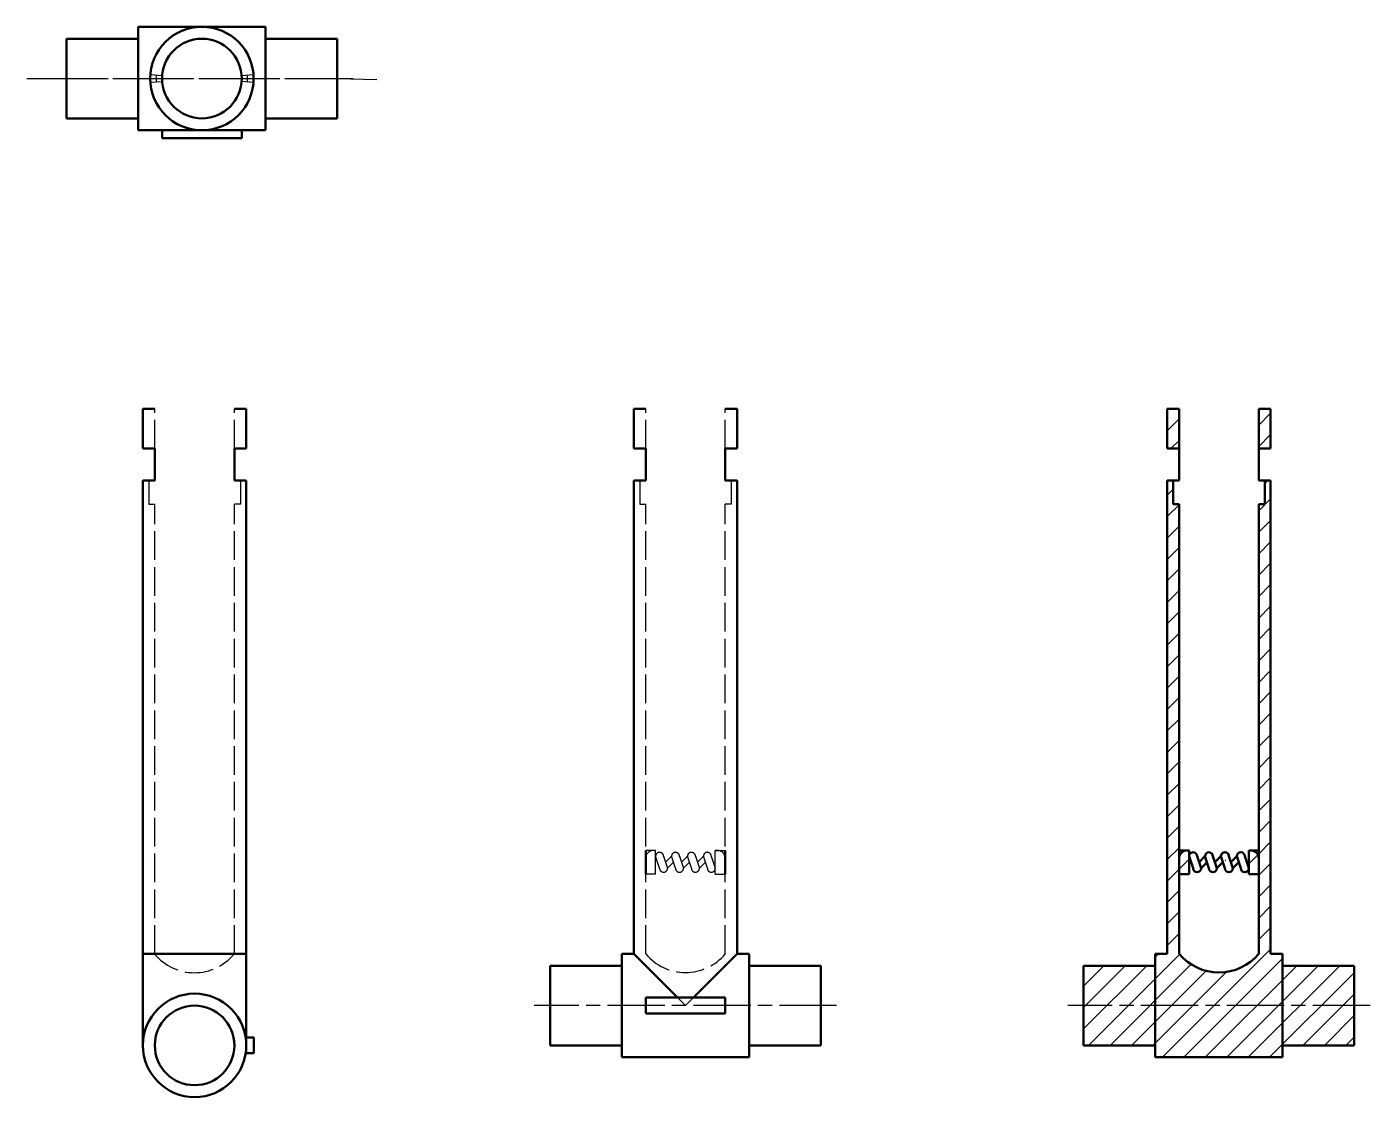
# Model space of a CAD drawing. Header units: millimetres. Extents: x 763 to 931, y 615 to 749.
import ezdxf

# ---------------------------------------------------------------- set-up
doc = ezdxf.new("R2010")
doc.units = ezdxf.units.MM
doc.header["$LTSCALE"] = 0.3
doc.linetypes.add('ACAD_ISO02W100', pattern=[15, 12, -3])
doc.linetypes.add('ACAD_ISO08W100', pattern=[36, 24, -3, 6, -3])
for name, color, linetype, lineweight in [('中心線', 1, 'ACAD_ISO08W100', 25), ('剖面線', 2, 'Continuous', 20), ('割面線', 2, 'ACAD_ISO08W100', 30), ('輪廓線', 7, 'Continuous', 50), ('隱藏線', 3, 'ACAD_ISO02W100', 30)]:
    doc.layers.add(name, color=color, linetype=linetype, lineweight=lineweight)

msp = doc.modelspace()

# ---------------------------------------------------------------- hatches: boundary and pattern name
at = {"layer": '剖面線'}
h = msp.add_hatch(dxfattribs=at)
h.set_pattern_fill('ANSI31', color=256, scale=0.6)
h.paths.add_polyline_path([(904.38, 631.21), (895.38, 631.21), (895.38, 626.21), (904.38, 626.21)])
h.paths.add_polyline_path([(904.38, 626.21), (895.38, 626.21), (895.38, 621.21), (904.38, 621.21)])
h.paths.add_polyline_path([(920.38, 626.21), (904.38, 626.21), (904.38, 621.21), (904.38, 619.71), (920.38, 619.71), (920.38, 621.21)])
h.paths.add_polyline_path([(929.38, 626.21), (920.38, 626.21), (920.38, 621.21), (929.38, 621.21)])
h.paths.add_polyline_path([(929.38, 631.21), (920.38, 631.21), (920.38, 626.21), (929.38, 626.21)])
h.paths.add_polyline_path([(907.38, 689.21), (906.63, 689.21), (906.63, 692.21), (905.88, 692.21), (905.88, 637.71), (905.88, 632.71), (904.38, 632.71), (904.38, 631.21), (904.38, 626.21), (920.38, 626.21), (920.38, 631.21), (920.38, 632.71), (918.88, 632.71), (918.88, 637.71), (918.88, 692.21), (918.13, 692.21), (918.13, 689.21), (917.38, 689.21), (917.38, 632.71, -0.468429), (907.4, 632.71), (907.38, 632.71)])
h.paths.add_polyline_path([(918.88, 701.21), (917.38, 701.21), (917.38, 696.21), (918.88, 696.21)])
h.paths.add_polyline_path([(907.38, 701.21), (905.88, 701.21), (905.88, 696.21), (907.38, 696.21)])
h.paths.add_polyline_path([(908.63, 645.71), (908.38, 645.71, 0.414214), (907.38, 644.71), (907.38, 642.71), (908.63, 642.71)], flags=17)
h.paths.add_polyline_path([(917.38, 644.71, 0.414214), (916.38, 645.71), (916.13, 645.71), (916.13, 642.71), (917.38, 642.71)], flags=17)

# ---------------------------------------------------------------- linework, layer by layer
at = {"layer": '中心線'}
for p, q in [((765.57, 742.71), (803.57, 742.71)), ((864.34, 626.21), (826.34, 626.21)), ((931.38, 626.21), (893.38, 626.21))]:
    msp.add_line(p, q, dxfattribs=at)
at = {"layer": '割面線'}
for p, q in [((762.57, 742.71), (801.57, 742.71)), ((801.57, 742.71), (806.57, 742.59))]:
    msp.add_line(p, q, dxfattribs=at)
for points in [[(765.57, 742.71, 0, 3, 0), (765.57, 739.71, 0, 0, 0), (765.57, 736.71, 0, 0, 0)], [(804.11, 742.71, 0, 3, 0), (804.11, 739.71, 0, 0, 0), (804.11, 736.71, 0, 0, 0)]]:
    msp.add_lwpolyline(points, format="xyseb", dxfattribs=at)
at = {"layer": '輪廓線'}
for p, q in [((792.57, 749.21), (776.57, 749.21)), ((776.57, 736.21), (776.57, 749.21)), ((792.57, 736.21), (792.57, 749.21)), ((776.57, 747.71), (767.57, 747.71)), ((767.57, 747.71), (767.57, 737.71)), ((801.57, 747.71), (792.57, 747.71)), ((801.57, 737.71), (801.57, 747.71)), ((767.57, 737.71), (776.57, 737.71)), ((776.57, 736.21), (792.57, 736.21)), ((779.57, 735.21), (779.57, 736.21)), ((789.57, 735.21), (789.57, 736.21)), ((792.57, 737.71), (801.57, 737.71)), ((789.57, 735.21), (779.57, 735.21)), ((777.15, 701.21), (777.15, 696.21)), ((777.15, 701.21), (778.65, 701.21)), ((788.65, 701.21), (790.15, 701.21)), ((790.15, 696.21), (790.15, 701.21)), ((838.84, 701.21), (838.84, 696.21)), ((838.84, 701.21), (840.34, 701.21)), ((850.34, 701.21), (851.84, 701.21)), ((851.84, 696.21), (851.84, 701.21)), ((905.88, 701.21), (905.88, 696.21)), ((905.88, 701.21), (907.38, 701.21)), ((907.38, 696.21), (907.38, 701.21)), ((917.38, 696.21), (917.38, 701.21)), ((917.38, 701.21), (918.88, 701.21)), ((918.88, 696.21), (918.88, 701.21)), ((777.15, 696.21), (778.65, 696.21)), ((778.65, 692.21), (778.65, 696.21)), ((788.65, 696.21), (790.15, 696.21)), ((788.65, 692.21), (788.65, 696.21)), ((838.84, 696.21), (840.34, 696.21)), ((840.34, 692.21), (840.34, 696.21)), ((850.34, 696.21), (851.84, 696.21)), ((850.34, 692.21), (850.34, 696.21)), ((905.88, 696.21), (907.38, 696.21)), ((907.38, 692.21), (907.38, 696.21)), ((917.38, 696.21), (918.88, 696.21)), ((917.38, 692.21), (917.38, 696.21)), ((777.15, 637.71), (777.15, 692.21)), ((777.15, 692.21), (778.65, 692.21)), ((788.65, 692.21), (790.15, 692.21)), ((790.15, 637.71), (790.15, 692.21)), ((838.84, 637.71), (838.84, 692.21)), ((838.84, 692.21), (840.34, 692.21)), ((850.34, 692.21), (851.84, 692.21)), ((851.84, 637.71), (851.84, 692.21)), ((905.88, 637.71), (905.88, 692.21)), ((905.88, 692.21), (907.38, 692.21)), ((906.63, 692.21), (906.63, 689.21)), ((917.38, 692.21), (918.88, 692.21)), ((918.13, 692.21), (918.13, 689.21)), ((918.88, 637.71), (918.88, 692.21)), ((906.63, 689.21), (907.38, 689.21)), ((907.38, 632.71), (907.38, 689.21)), ((917.38, 632.71), (917.38, 689.21)), ((918.13, 689.21), (917.38, 689.21)), ((840.34, 645.71), (840.34, 642.71)), ((850.34, 645.71), (850.34, 642.71)), ((907.38, 645.71), (907.38, 642.71)), ((908.63, 645.71), (907.38, 645.71)), ((908.63, 642.71), (908.63, 645.71)), ((909.13, 643.47), (908.63, 644.97)), ((909.63, 644.97), (910.13, 643.47)), ((910.63, 645), (909.88, 644.23)), ((911.13, 643.47), (910.63, 645)), ((911.63, 644.97), (911.63, 644.97)), ((911.63, 644.97), (912.13, 643.47)), ((912.63, 644.97), (911.88, 644.22)), ((912.63, 644.97), (912.63, 644.97)), ((913.13, 643.47), (912.63, 644.97)), ((913.63, 644.97), (913.63, 644.97)), ((913.63, 644.97), (913.63, 644.97)), ((913.63, 644.97), (914.13, 643.47)), ((914.63, 644.97), (913.88, 644.22)), ((915.13, 643.47), (914.63, 644.97)), ((915.63, 644.97), (916.13, 643.47)), ((916.38, 645.71), (916.13, 645.71)), ((916.13, 642.71), (916.13, 645.71)), ((916.13, 645.71), (917.38, 645.71)), ((917.38, 645.71), (917.38, 642.71)), ((777.4, 644.71), (777.4, 644.71)), ((789.9, 644.71), (789.9, 644.71)), ((839.09, 644.71), (839.09, 644.71)), ((851.59, 644.71), (851.59, 644.71)), ((906.13, 644.71), (906.13, 644.71)), ((907.38, 642.71), (907.38, 644.71)), ((910.13, 643.47), (910.89, 644.23)), ((912.13, 643.47), (912.88, 644.22)), ((914.13, 643.47), (914.88, 644.22)), ((917.38, 642.71), (917.38, 644.71)), ((918.63, 644.71), (918.63, 644.71)), ((908.63, 642.71), (907.38, 642.71)), ((916.13, 642.71), (917.38, 642.71)), ((777.15, 637.71), (777.15, 632.71)), ((790.15, 632.71), (790.15, 637.71)), ((838.84, 637.71), (838.84, 632.71)), ((851.84, 632.71), (851.84, 637.71)), ((905.88, 637.71), (905.88, 632.71)), ((918.88, 632.71), (918.88, 637.71)), ((777.15, 632.71), (777.15, 621.21)), ((790.15, 632.71), (777.15, 632.71)), ((790.15, 622.21), (790.15, 632.71)), ((838.84, 632.71), (837.34, 632.71)), ((837.34, 632.71), (837.34, 631.21)), ((844.34, 627.21), (838.84, 632.71)), ((851.84, 632.71), (846.34, 627.21)), ((853.34, 632.71), (851.84, 632.71)), ((853.34, 631.21), (853.34, 632.71)), ((905.88, 632.71), (904.38, 632.71)), ((904.38, 632.71), (904.38, 631.21)), ((907.4, 632.71), (907.38, 632.71)), ((920.38, 632.71), (918.88, 632.71)), ((920.38, 631.21), (920.38, 632.71)), ((837.34, 631.21), (828.34, 631.21)), ((828.34, 631.21), (828.34, 621.21)), ((837.34, 631.21), (837.34, 621.21)), ((853.34, 631.21), (862.34, 631.21)), ((853.34, 621.21), (853.34, 631.21)), ((862.34, 631.21), (862.34, 621.21)), ((904.38, 631.21), (895.38, 631.21)), ((895.38, 631.21), (895.38, 621.21)), ((904.38, 631.21), (904.38, 621.21)), ((920.38, 631.21), (929.38, 631.21)), ((920.38, 621.21), (920.38, 631.21)), ((929.38, 631.21), (929.38, 621.21)), ((845.34, 627.21), (840.34, 627.21)), ((840.34, 625.21), (840.34, 627.21)), ((845.34, 627.21), (850.34, 627.21)), ((850.34, 625.21), (850.34, 627.21)), ((845.34, 625.21), (840.34, 625.21)), ((845.34, 625.21), (850.34, 625.21)), ((791.08, 622.21), (790.08, 622.21)), ((791.08, 620.21), (791.08, 622.21)), ((791.08, 620.21), (790.07, 620.21)), ((828.34, 621.21), (837.34, 621.21)), ((837.34, 621.21), (837.34, 619.71)), ((837.34, 619.71), (853.34, 619.71)), ((850.34, 619.71), (840.34, 619.71)), ((862.34, 621.21), (853.34, 621.21)), ((853.34, 619.71), (853.34, 621.21)), ((895.38, 621.21), (904.38, 621.21)), ((904.38, 621.21), (904.38, 619.71)), ((904.38, 619.71), (920.38, 619.71)), ((917.38, 619.71), (907.38, 619.71)), ((929.38, 621.21), (920.38, 621.21)), ((920.38, 619.71), (920.38, 621.21))]:
    msp.add_line(p, q, dxfattribs=at)
for centre, radius in [((784.57, 742.71), 6.5), ((784.57, 742.71), 5), ((783.65, 621.21), 6.5), ((783.65, 621.21), 5)]:
    msp.add_circle(centre, radius, dxfattribs=at)
for centre, radius, start, end in [((788.9, 644.71), 1, 359.9999999999935, 0), ((850.59, 644.71), 1, 359.9999999999935, 0), ((908.38, 644.71), 1, 90, 180), ((909.13, 644.97), 0.5, 0, 180.0018), ((909.63, 644.97), 1, 180, 180.0009), ((909.13, 644.97), 0.5, 180, 180.0018), ((911.13, 644.97), 0.5, 0, 176.6469), ((911.13, 644.97), 0.5, 359.5648, 177.0321), ((913.13, 644.97), 0.5, 0, 180), ((913.13, 644.97), 0.5, 359.8668, 180.1329), ((915.13, 644.97), 0.5, 360, 180), ((916.38, 644.71), 1, 360, 90), ((917.63, 644.71), 1, 359.9999999999935, 0), ((909.63, 643.47), 0.5, 180, 0), ((911.63, 643.47), 0.5, 180, 360), ((913.13, 644.97), 0.5, 269.9334, 269.9556), ((913.13, 644.97), 0.5, 270.0665811959112, 270.0665865450277), ((913.63, 643.47), 0.5, 180, 0), ((915.14, 644.97), 0.5, 269.4999, 269.7489), ((915.63, 643.47), 0.5, 180, 0), ((912.39, 636.87), 6.5, 219.8005, 320.1995)]:
    msp.add_arc(centre, radius, start, end, dxfattribs=at)
at = {"layer": '隱藏線'}
for p, q in [((780.57, 745.71), (780.57, 745.71)), ((778.09, 743.21), (779.59, 743.09)), ((791.06, 743.16), (789.56, 743.05)), ((778.09, 742.24), (779.58, 742.35)), ((791.05, 742.21), (789.56, 742.32)), ((779.32, 739.71), (779.32, 739.71)), ((778.65, 696.21), (778.65, 701.21)), ((788.65, 696.21), (788.65, 701.21)), ((840.34, 696.21), (840.34, 701.21)), ((850.34, 696.21), (850.34, 701.21)), ((777.9, 692.21), (777.9, 689.21)), ((789.4, 692.21), (789.4, 689.21)), ((839.59, 692.21), (839.59, 689.21)), ((851.09, 692.21), (851.09, 689.21)), ((777.9, 689.21), (778.65, 689.21)), ((778.65, 632.71), (778.65, 689.21)), ((788.65, 632.71), (788.65, 689.21)), ((789.4, 689.21), (788.65, 689.21)), ((839.59, 689.21), (840.34, 689.21)), ((840.34, 632.71), (840.34, 689.21)), ((850.34, 632.71), (850.34, 689.21)), ((851.09, 689.21), (850.34, 689.21)), ((841.59, 645.71), (840.34, 645.71)), ((841.59, 642.71), (841.59, 645.71)), ((842.09, 643.47), (841.59, 644.97)), ((842.59, 644.97), (843.09, 643.47)), ((843.59, 645), (842.84, 644.23)), ((844.09, 643.47), (843.59, 645)), ((844.59, 644.97), (844.59, 644.97)), ((844.59, 644.97), (845.09, 643.47)), ((845.59, 644.97), (844.84, 644.22)), ((845.59, 644.97), (845.59, 644.97)), ((846.09, 643.47), (845.59, 644.97)), ((846.59, 644.97), (846.59, 644.97)), ((846.59, 644.97), (846.59, 644.97)), ((846.59, 644.97), (847.09, 643.47)), ((847.59, 644.97), (846.84, 644.22)), ((848.09, 643.47), (847.59, 644.97)), ((848.59, 644.97), (849.09, 643.47)), ((849.34, 645.71), (849.09, 645.71)), ((849.09, 642.71), (849.09, 645.71)), ((849.09, 645.71), (850.34, 645.71)), ((840.34, 642.71), (840.34, 644.71)), ((843.09, 643.47), (843.84, 644.23)), ((845.09, 643.47), (845.84, 644.22)), ((847.09, 643.47), (847.84, 644.22)), ((850.34, 642.71), (850.34, 644.71)), ((841.59, 642.71), (840.34, 642.71)), ((849.09, 642.71), (850.34, 642.71)), ((840.35, 632.71), (840.34, 632.71)), ((845.34, 626.21), (844.34, 627.21)), ((845.34, 626.21), (846.34, 627.21))]:
    msp.add_line(p, q, dxfattribs=at)
for centre, radius, start, end in [((784.57, 742.71), 6.5, 175.5611, 180), ((784.57, 742.71), 5.75, 175.5611, 184.134), ((784.57, 742.71), 5.75, 355.624, 4), ((784.57, 742.71), 6.5, 360, 4), ((784.57, 742.71), 6.5, 0, 4), ((784.57, 742.71), 6.5, 180, 184.134), ((784.57, 742.71), 6.5, 355.624, 0), ((841.34, 644.71), 1, 90, 180), ((842.09, 644.97), 0.5, 0, 180.0018), ((842.59, 644.97), 1, 180, 180.0009), ((842.09, 644.97), 0.5, 180, 180.0018), ((844.09, 644.97), 0.5, 0, 176.6469), ((844.09, 644.97), 0.5, 359.5648, 177.0321), ((846.09, 644.97), 0.5, 0, 180), ((846.09, 644.97), 0.5, 359.8668, 180.1329), ((848.09, 644.97), 0.5, 360, 180), ((849.34, 644.71), 1, 360, 90), ((842.59, 643.47), 0.5, 180, 0), ((844.59, 643.47), 0.5, 180, 360), ((846.09, 644.97), 0.5, 269.9334, 269.9556), ((846.09, 644.97), 0.5, 270.0665811959112, 270.0665865450277), ((846.59, 643.47), 0.5, 180, 0), ((848.1, 644.97), 0.5, 269.4999, 269.7489), ((848.59, 643.47), 0.5, 180, 0), ((783.62, 636.84), 6.5, 219.8005, 320.1995), ((845.35, 636.87), 6.5, 219.8005, 320.1995)]:
    msp.add_arc(centre, radius, start, end, dxfattribs=at)

doc.saveas('drawing.dxf')
